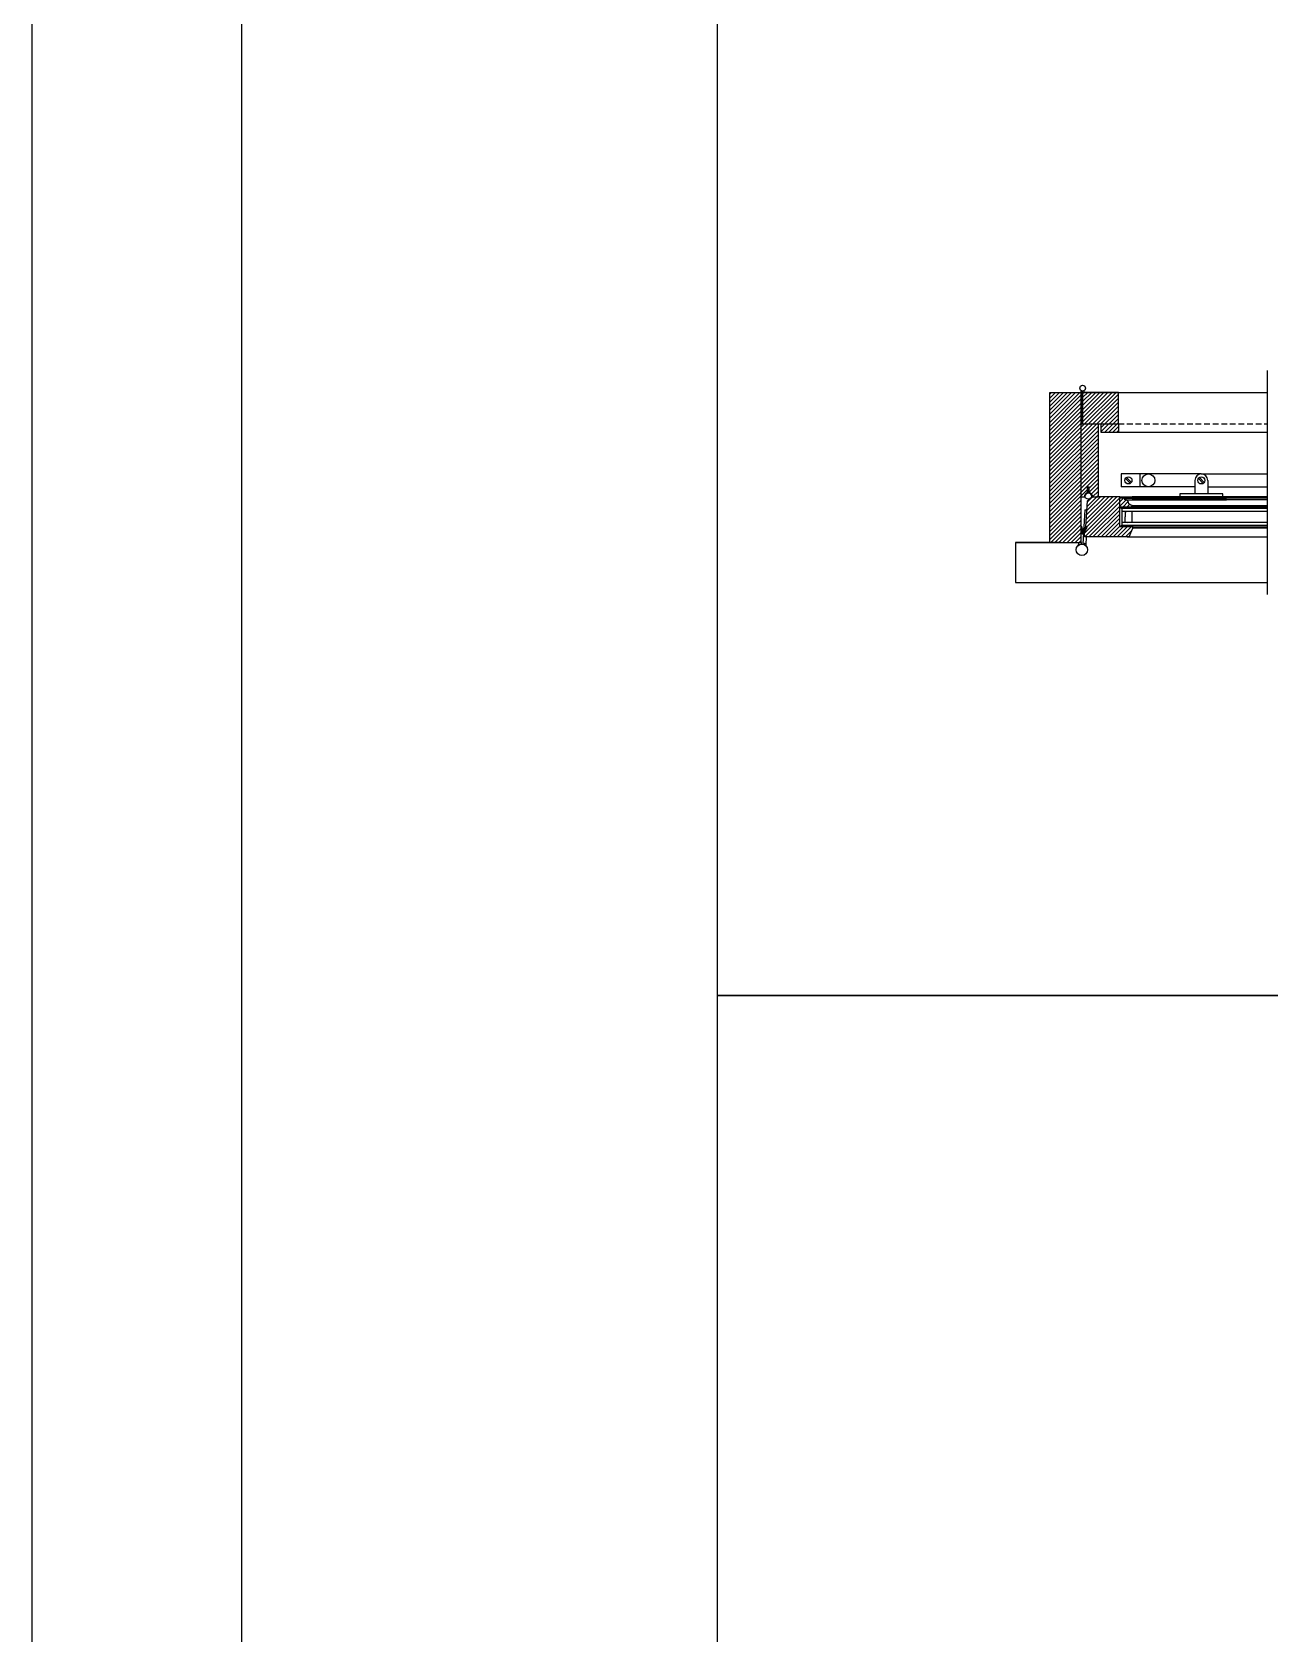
# Model space of a CAD drawing. Header units: inches. Extents: x 1985 to 11287, y 379 to 3234.
# Drawn here: x 8840.1 to 8894.2, y 1394.2 to 1464.2 of the extents above; entities that cross this region are included whole.
import ezdxf

# ---------------------------------------------------------------- set-up
doc = ezdxf.new("R2010")
doc.units = ezdxf.units.IN
doc.header["$MEASUREMENT"] = 0
doc.linetypes.add('HIDDEN', pattern=[0.375, 0.25, -0.125])
for name, color, linetype in [('glass 99', 6, 'CONTINUOUS'), ('glazing tape 99', 7, 'CONTINUOUS'), ('hardware 99', 94, 'CONTINUOUS'), ('hatch 99', 1, 'CONTINUOUS'), ('screen 99', 4, 'CONTINUOUS'), ('separation 99', 3, 'CONTINUOUS'), ('weatherstripping 99', 5, 'CONTINUOUS'), ('wood detail 99', 7, 'CONTINUOUS')]:
    doc.layers.add(name, color=color, linetype=linetype)
pattern_1 = [(45, (8568.73304, 1927.68147), (-0.088388348, 0.088388348), [])]

msp = doc.modelspace()

# ---------------------------------------------------------------- hatches: boundary and pattern name
at = {"layer": 'glazing tape 99'}
h = msp.add_hatch(color=256, dxfattribs=at)
h.paths.add_polyline_path([(8888.206078, 1443.483302), (8887.706078, 1443.483302), (8887.706078, 1443.420802), (8887.764113, 1443.420802), (8888.206078, 1443.420802)])
h.paths.add_polyline_path([(8888.232878, 1442.670802), (8887.764113, 1442.670802), (8887.732878, 1442.670802), (8887.732878, 1442.608302), (8888.232878, 1442.608302)])
at = {"layer": 'hatch 99'}
h = msp.add_hatch(dxfattribs=at)
h.set_pattern_fill('ANSI31', color=256, style=0)
h.set_pattern_definition(pattern_1)
h.paths.add_polyline_path([(8885.981578, 1448.483302), (8884.606578, 1448.483302), (8884.606578, 1441.920802), (8885.981578, 1441.920802)])
h.paths.add_polyline_path([(8886.731578, 1447.108302), (8885.981578, 1447.108302), (8885.981578, 1443.920802), (8886.106578, 1443.920802, -0.365977382), (8886.262828, 1444.105679), (8886.262828, 1444.358302), (8886.325328, 1444.358302), (8886.325328, 1444.105679, -0.365977382), (8886.481578, 1443.920802), (8886.731578, 1443.920802)])
h.paths.add_polyline_path([(8888.049828, 1443.670802, 0.375199902), (8887.893578, 1443.795802), (8887.893578, 1443.858302), (8887.670363, 1443.858302), (8887.670363, 1443.483302), (8888.206078, 1443.483302), (8888.206078, 1443.545802, -0.375199902)], flags=17)
h.paths.add_polyline_path([(8887.670363, 1443.920802), (8886.731578, 1443.920802), (8886.634587, 1443.920802, 0.223314616), (8886.249588, 1443.739824), (8886.190629, 1442.614827, -0.35110554), (8886.210513, 1442.612629), (8886.222479, 1442.600663, -0.35180203), (8886.224655, 1442.580746), (8886.106818, 1442.395978, 0.033177957), (8886.108197, 1442.350606, 0.035496617), (8886.125263, 1442.170802), (8888.072163, 1442.170802), (8888.232878, 1442.545802), (8888.232878, 1442.608302), (8887.670363, 1442.608302)])
h = msp.add_hatch(dxfattribs=at)
h.set_pattern_fill('ANSI31', color=256, style=0)
h.set_pattern_definition(pattern_1)
h.paths.add_polyline_path([(8887.606578, 1448.483302), (8886.044078, 1448.483302), (8886.044078, 1447.108302), (8886.731578, 1447.108302), (8887.606578, 1447.108302)])
h.paths.add_polyline_path([(8887.606578, 1447.108302), (8886.856578, 1447.108302), (8886.856578, 1446.733302), (8887.606578, 1446.733302)])
at = {"layer": 'weatherstripping 99'}
h = msp.add_hatch(dxfattribs=at)
h.set_pattern_fill('HONEY', color=256, scale=0.25, style=0)
h.set_pattern_definition([(0, (8568.129646, 1775.568023), (0.046875, 0.0270632937), [0.03125, -0.0625]), (120, (8568.129646, 1775.568023), (-0.0468749999, 0.027063294), [0.03125, -0.0625]), (60, (8568.129646, 1775.568023), (1e-10, 0.0541265877), [-0.0625, 0.03125])])
h.paths.add_polyline_path([(8886.224655, 1442.580746, 0.35180203), (8886.222479, 1442.600663), (8886.210513, 1442.612629, 0.377155593), (8886.189424, 1442.613982), (8886.025465, 1442.487457, -0.622790253), (8886.012578, 1442.49379), (8886.012578, 1442.609315, 0.414213562), (8886.004578, 1442.617315), (8885.989578, 1442.617315, 0.414213562), (8885.981578, 1442.609315), (8885.981578, 1442.305578, 0.414213562), (8885.989578, 1442.297578), (8886.03529, 1442.297578, 0.256161577), (8886.048781, 1442.304975)])

# ---------------------------------------------------------------- linework, layer by layer
at = {"layer": 'glass 99', "color": 6}
for p, q in [((8887.764113, 1443.420802), (8894.106534, 1443.420802)), ((8887.764113, 1442.670802), (8887.764113, 1443.420802)), ((8887.764113, 1443.295802), (8894.106534, 1443.295802)), ((8887.905983, 1443.26581), (8888.013766, 1443.295802)), ((8887.905983, 1443.26581), (8887.905983, 1443.045802)), ((8887.905983, 1442.825793), (8887.905983, 1443.045802)), ((8888.206078, 1442.795802), (8888.206078, 1443.295802)), ((8894.106534, 1442.795802), (8887.764113, 1442.795802)), ((8894.106534, 1442.670802), (8887.764113, 1442.670802)), ((8887.905983, 1442.825793), (8888.013766, 1442.795802))]:
    msp.add_line(p, q, dxfattribs=at)
at = {"layer": 'hardware 99', "color": 94}
for p, q in [((8885.981578, 1448.483302), (8885.981578, 1448.562152)), ((8886.044078, 1448.483302), (8886.044078, 1448.545458)), ((8886.106578, 1448.483302), (8886.106578, 1448.562152)), ((8885.981578, 1448.483302), (8886.044078, 1448.483302)), ((8885.981578, 1447.795802), (8886.044078, 1447.795802)), ((8891.231578, 1444.920802), (8887.731578, 1444.920802)), ((8887.731578, 1444.920802), (8887.731578, 1444.358302)), ((8890.950328, 1444.358302), (8887.731578, 1444.358302)), ((8887.913727, 1444.725708), (8888.130234, 1444.509201)), ((8887.957922, 1444.769902), (8888.174428, 1444.553396)), ((8888.544078, 1444.920802), (8888.544078, 1444.358302)), ((8890.950328, 1444.639552), (8890.950328, 1444.045802)), ((8891.101227, 1444.725708), (8891.317734, 1444.509201)), ((8891.145422, 1444.769902), (8891.361928, 1444.553396)), ((8891.231578, 1444.920802), (8894.106534, 1444.920802)), ((8891.512828, 1444.639552), (8891.512828, 1444.045802)), ((8891.512828, 1444.358302), (8894.106534, 1444.358302)), ((8886.13552, 1443.35231), (8886.057016, 1441.854365)), ((8886.13552, 1443.35231), (8886.229022, 1443.347409)), ((8885.856578, 1441.920802), (8885.856578, 1441.831471)), ((8885.981578, 1441.920802), (8885.981578, 1441.856341)), ((8886.060308, 1441.917174), (8886.183027, 1441.870386)), ((8886.198771, 1442.170802), (8886.180543, 1441.822988))]:
    msp.add_line(p, q, dxfattribs=at)
msp.add_lwpolyline([(8890.294078, 1444.045802), (8890.294078, 1444.045802), (8890.294078, 1443.920802), (8892.169078, 1443.920802), (8892.169078, 1444.045802), (8890.294078, 1444.045802)], dxfattribs=at)
for centre, radius in [((8886.044078, 1448.670802), 0.125344), ((8888.044078, 1444.639552), 0.15625), ((8888.919078, 1444.639552), 0.28125), ((8891.231578, 1444.639552), 0.15625), ((8886.012828, 1441.608302), 0.25)]:
    msp.add_circle(centre, radius, dxfattribs=at)
for centre, radius, start, end in [((8891.231578, 1444.639552), 0.28125, 0, 180), ((8885.794078, 1441.831471), 0.0625, 314.427004, 0), ((8886.242958, 1441.819717), 0.0625, 177, 222.572996)]:
    msp.add_arc(centre, radius, start, end, dxfattribs=at)
at = {"layer": 'screen 99', "color": 4, "linetype": 'HIDDEN'}
msp.add_line((8887.606578, 1447.108302), (8894.106534, 1447.108302), dxfattribs=at)
at = {"layer": 'separation 99'}
for points in [[(8840.122035, 2103.669696), (9954.635727, 2103.669696), (9954.635727, 1326.396456), (8840.122035, 1326.396456)], [(8849.299532, 2093.486824), (9941.56161, 2093.486824), (9941.56161, 1340.434269), (8849.299532, 1340.434269)], [(8870.077342, 1602.358547), (9066.39145, 1602.358547), (9066.39145, 1422.121354), (8870.077342, 1422.121354)], [(8870.077342, 1422.121354), (9066.39145, 1422.121354), (9066.39145, 1356.36647), (8870.077342, 1356.36647)]]:
    msp.add_lwpolyline(points, close=True, dxfattribs=at)
at = {"layer": 'weatherstripping 99'}
for p, q in [((8886.294078, 1444.358302), (8886.294078, 1444.077052)), ((8885.981578, 1442.305578), (8885.981578, 1442.609315)), ((8885.989578, 1442.617315), (8886.004578, 1442.617315)), ((8886.03529, 1442.297578), (8885.989578, 1442.297578)), ((8886.012578, 1442.609315), (8886.012578, 1442.49379)), ((8886.025465, 1442.487457), (8886.189424, 1442.613982)), ((8886.224655, 1442.580746), (8886.048781, 1442.304975)), ((8886.222479, 1442.600663), (8886.210513, 1442.612629))]:
    msp.add_line(p, q, dxfattribs=at)
for centre, radius, start, end in [((8886.200579, 1443.927665), 0.0625, 175.80195244, 240.08871422), ((8886.294078, 1443.920802), 0.15625, 4.19804756, 175.80195244), ((8886.294078, 1444.090189), 0.25, 240.08871422, 299.91128578), ((8886.387576, 1443.927665), 0.0625, 299.91128578, 4.19804756), ((8885.989578, 1442.609315), 0.008, 90, 180), ((8885.989578, 1442.305578), 0.008, 180, 270), ((8886.004578, 1442.609315), 0.008, 0, 90), ((8886.020578, 1442.49379), 0.008, 180, 307.65699188), ((8886.03529, 1442.313578), 0.016, 270, 327.47209795), ((8886.199199, 1442.601315), 0.016, 45, 127.65699188), ((8886.211165, 1442.589349), 0.016, 327.47209795, 45)]:
    msp.add_arc(centre, radius, start, end, dxfattribs=at)
at = {"layer": 'wood detail 99'}
for p, q in [((8894.106534, 1449.44197), (8894.106534, 1439.658573)), ((8884.606578, 1441.920802), (8884.606578, 1448.483302)), ((8884.606578, 1448.483302), (8885.981578, 1448.483302)), ((8885.981578, 1448.483302), (8885.981578, 1447.108302)), ((8885.981578, 1441.920802), (8885.981578, 1448.483302)), ((8886.606578, 1448.483302), (8886.044078, 1448.483302)), ((8887.606578, 1448.483302), (8886.044078, 1448.483302)), ((8886.044078, 1448.483302), (8894.106534, 1448.483302)), ((8886.044078, 1448.483302), (8894.106534, 1448.483302)), ((8886.044078, 1448.483302), (8894.106534, 1448.483302)), ((8886.044078, 1448.483302), (8886.044078, 1447.108302)), ((8887.606578, 1448.483302), (8894.106534, 1448.483302)), ((8887.606578, 1447.108302), (8887.606578, 1448.483302)), ((8885.981578, 1447.108302), (8886.731578, 1447.108302)), ((8885.981578, 1447.108302), (8886.731578, 1447.108302)), ((8885.981578, 1447.108302), (8886.731578, 1447.108302)), ((8886.731578, 1443.920802), (8886.731578, 1447.108302)), ((8886.731578, 1447.108302), (8887.606578, 1447.108302)), ((8886.856578, 1446.733302), (8886.856578, 1447.108302)), ((8887.606578, 1447.108302), (8887.606578, 1446.733302)), ((8894.106534, 1446.733302), (8886.856578, 1446.733302)), ((8885.981578, 1443.920802), (8886.106578, 1443.920802)), ((8886.190269, 1442.607948), (8886.249588, 1443.739824)), ((8886.481578, 1443.920802), (8886.731578, 1443.920802)), ((8887.670363, 1443.920802), (8886.731578, 1443.920802)), ((8887.670363, 1443.920802), (8892.338696, 1443.920802)), ((8887.670363, 1442.608302), (8887.670363, 1443.920802)), ((8887.893578, 1443.858302), (8892.338696, 1443.858302)), ((8887.893578, 1443.795802), (8892.338696, 1443.795802)), ((8894.106534, 1443.920802), (8888.206078, 1443.920802)), ((8894.106534, 1443.858302), (8888.206078, 1443.858302)), ((8894.106534, 1443.795802), (8888.206078, 1443.795802)), ((8887.706078, 1443.420802), (8887.706078, 1443.483302)), ((8887.706078, 1443.420802), (8887.764113, 1443.420802)), ((8888.206078, 1443.545802), (8894.106534, 1443.545802)), ((8888.206078, 1443.420802), (8888.206078, 1443.545802)), ((8888.206078, 1443.483302), (8894.106534, 1443.483302)), ((8888.232878, 1442.608302), (8887.670363, 1442.608302)), ((8887.732878, 1442.608302), (8887.732878, 1442.670802)), ((8887.732878, 1442.670802), (8887.764113, 1442.670802)), ((8888.072163, 1442.170802), (8888.232878, 1442.545802)), ((8888.232878, 1442.545802), (8888.232878, 1442.670802)), ((8888.232878, 1442.608302), (8894.106534, 1442.608302)), ((8894.106534, 1442.545802), (8888.232878, 1442.545802)), ((8883.106578, 1441.920802), (8883.106578, 1440.670802)), ((8883.106578, 1441.920802), (8883.106578, 1440.170802)), ((8883.106578, 1441.920802), (8884.634098, 1441.920802)), ((8885.106578, 1441.920802), (8883.106578, 1441.920802)), ((8884.606578, 1441.920802), (8883.106578, 1441.920802)), ((8884.606578, 1441.920802), (8883.106578, 1441.920802)), ((8884.634098, 1441.920802), (8883.106578, 1441.920802)), ((8884.634098, 1441.920802), (8883.106578, 1441.920802)), ((8884.606578, 1441.920802), (8885.981578, 1441.920802)), ((8888.107878, 1442.170802), (8886.125263, 1442.170802)), ((8887.991806, 1442.170802), (8892.338696, 1442.170802)), ((8888.107878, 1442.170802), (8894.106534, 1442.170802)), ((8883.106578, 1440.170802), (8894.106534, 1440.170802))]:
    msp.add_line(p, q, dxfattribs=at)
at = {"layer": 'wood detail 99', "color": 7}
for p, q in [((8886.262828, 1444.358302), (8886.325328, 1444.358302)), ((8886.262828, 1444.105679), (8886.262828, 1444.358302)), ((8886.325328, 1444.105679), (8886.325328, 1444.358302))]:
    msp.add_line(p, q, dxfattribs=at)
at = {"layer": 'wood detail 99'}
msp.add_lwpolyline([(8887.670363, 1443.483302), (8888.206078, 1443.483302), (8888.206078, 1443.545802, -0.375199902), (8888.049828, 1443.670802, 0.375199902), (8887.893578, 1443.795802), (8887.893578, 1443.858302), (8887.670363, 1443.858302)], format="xyb", dxfattribs=at)
at = {"layer": 'wood detail 99', "color": 7}
for start, end in [(99.59406823, 180), (0, 80.40593177)]:
    msp.add_arc((8886.294078, 1443.920802), 0.1875, start, end, dxfattribs=at)
at = {"layer": 'wood detail 99'}
for centre, radius, start, end in [((8886.634587, 1443.420802), 0.5, 90, 140.35375231), ((8886.449019, 1442.383669), 0.342422, 139.08206832, 185.54095109), ((8887.381482, 1442.380749), 1.273642, 181.35613093, 189.48794194)]:
    msp.add_arc(centre, radius, start, end, dxfattribs=at)

doc.saveas('drawing.dxf')
